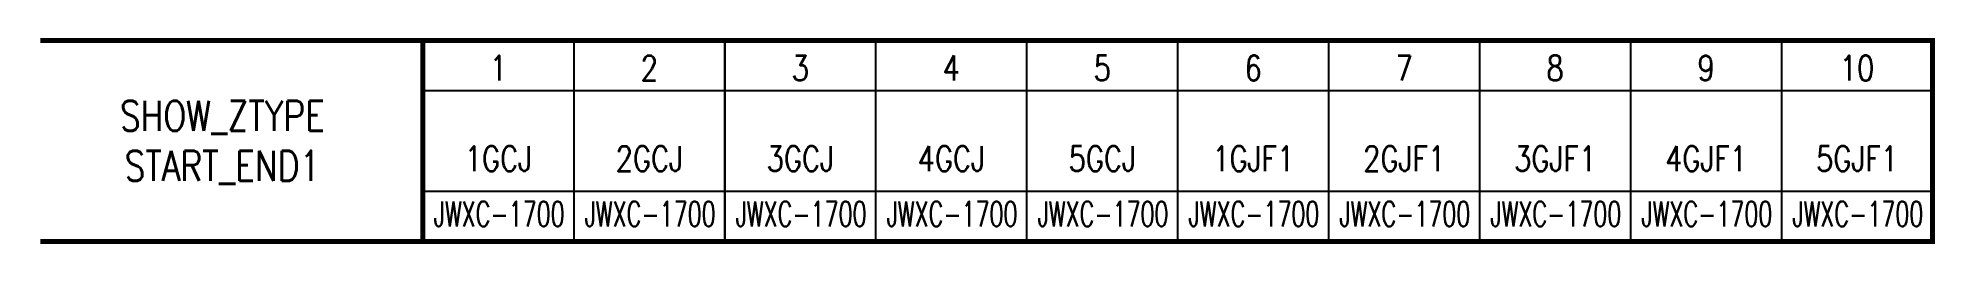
# Model space of a CAD drawing. Header units: millimetres. Extents: x 0 to 188, y 0 to 20.
import ezdxf
from ezdxf.enums import TextEntityAlignment as Align

# ---------------------------------------------------------------- set-up
doc = ezdxf.new("R2010")
doc.units = ezdxf.units.MM
doc.styles.get("Standard").update_dxf_attribs({"font": 'txt.shx', "bigfont": 'hztxt.shx'})

msp = doc.modelspace()

# ---------------------------------------------------------------- linework, layer by layer
for points, const_width in [([(0, 20), (188, 20)], 0.5), ([(38, 15), (38, 0), (188, 0), (188, 20), (38, 20), (38, 15)], 0.5), ([(53, 20), (53, 0)], 0.2), ([(68, 20), (68, 0)], 0.2), ([(83, 20), (83, 0)], 0.2), ([(98, 20), (98, 0)], 0.2), ([(113, 20), (113, 0)], 0.2), ([(128, 20), (128, 0)], 0.2), ([(143, 20), (143, 0)], 0.2), ([(158, 20), (158, 0)], 0.2), ([(173, 20), (173, 0)], 0.2), ([(38, 15), (188, 15)], 0.2), ([(38, 5), (188, 5)], 0.2), ([(0, 0), (188, 0)], 0.5)]:
    msp.add_lwpolyline(points, dxfattribs=dict(const_width=const_width))

# ---------------------------------------------------------------- texts
at = {"width": 0.8}
for s, p in [('1', (45.5, 16)), ('2', (60.5, 16)), ('3', (75.5, 16)), ('4', (90.5, 16)), ('5', (105.5, 16)), ('6', (120.5, 16)), ('7', (135.5, 16)), ('8', (150.5, 16)), ('9', (165.5, 16)), ('10', (180.5, 16))]:
    msp.add_text(s, height=2.5, dxfattribs=at).set_placement(p, align=Align.CENTER)
at = {"color": 0, "width": 0.8}
for s, p in [('1GCJ', (45.5, 7)), ('2GCJ', (60.5, 7)), ('3GCJ', (75.5, 7)), ('4GCJ', (90.5, 7)), ('5GCJ', (105.5, 7)), ('1GJF1', (120.5, 7)), ('2GJF1', (135.5, 7)), ('3GJF1', (150.5, 7)), ('4GJF1', (165.5, 7)), ('5GJF1', (180.5, 7))]:
    msp.add_text(s, height=2.5, dxfattribs=at).set_placement(p, align=Align.CENTER)
at = {"width": 0.624}
for p, p2 in [((39.08, 1.5), (52.08, 1.5)), ((54.08, 1.5), (67.08, 1.5)), ((69.08, 1.5), (82.08, 1.5)), ((84.08, 1.5), (97.08, 1.5)), ((99.08, 1.5), (112.08, 1.5)), ((114.08, 1.5), (127.08, 1.5)), ((129.08, 1.5), (142.08, 1.5)), ((144.08, 1.5), (157.08, 1.5)), ((159.08, 1.5), (172.08, 1.5)), ((174.08, 1.5), (187.08, 1.5))]:
    msp.add_text('JWXC-1700', height=2.5, dxfattribs=at).set_placement(p, p2, align=Align.FIT)
at = {"color": 2, "width": 0.8}
msp.add_attdef('SHOW_ZTYPE', text='1CDB', height=3, dxfattribs=at).set_placement((18.08, 11), align=Align.CENTER)
at = {"width": 0.8}
msp.add_attdef('START_END1', text='', height=3, dxfattribs=at).set_placement((18.08, 6.03), align=Align.CENTER)

doc.saveas('drawing.dxf')
